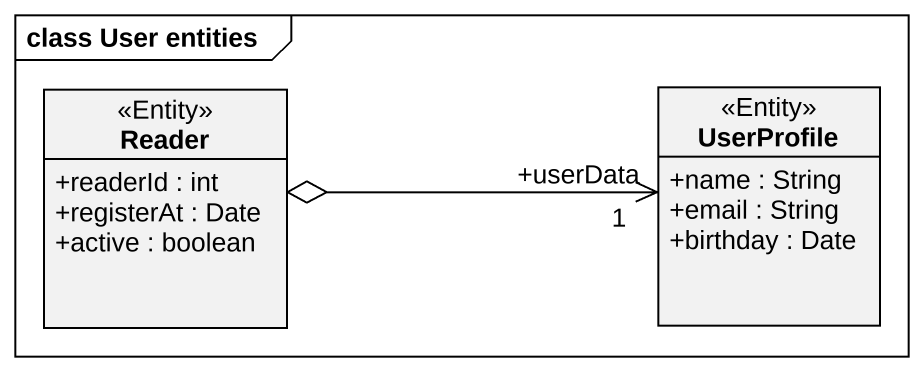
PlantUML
@startuml
mainframe class User entities
hide circle
hide empty members
skinparam classAttributeIconSize 0
class Reader <<Entity>> {
  +readerId : int
  +registerAt : Date
  +active : boolean
}
class UserProfile <<Entity>> {
  +name : String
  +email : String
  +birthday : Date
}
Reader o-right-> "+userData\n1" UserProfile
@enduml
